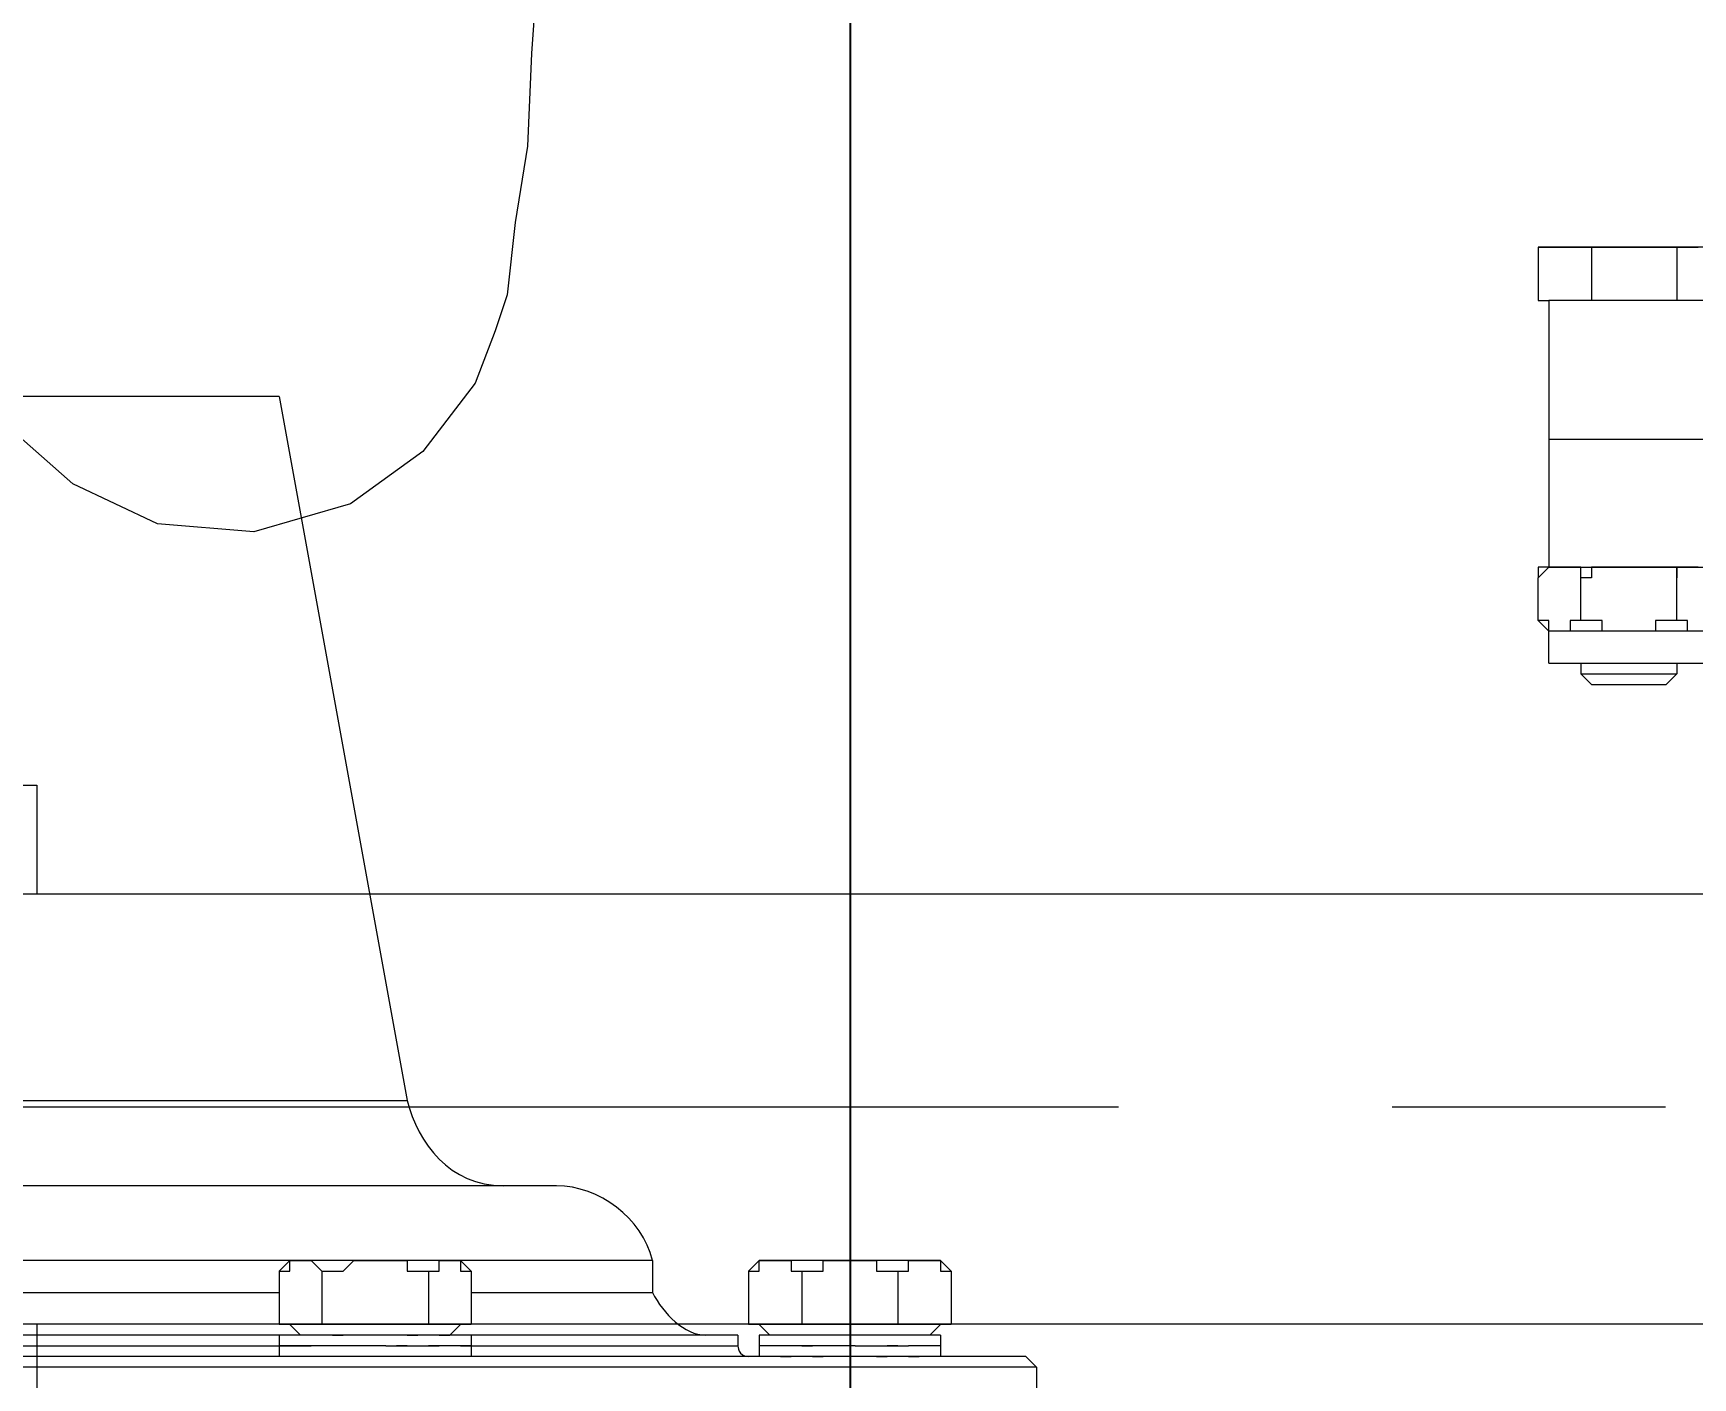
# Model space of a CAD drawing. Header units: millimetres. Extents: x 25083 to 52777, y 24772 to 45779.
# Drawn here: x 38530.2 to 38588, y 33607.9 to 33654.7 of the extents above; entities that cross this region are included whole.
import ezdxf

# ---------------------------------------------------------------- set-up
doc = ezdxf.new("R2010")
doc.units = ezdxf.units.MM
doc.layers.add('小车', color=7, linetype='Continuous')
doc.styles.get("Standard").update_dxf_attribs({"font": ''})
doc.styles.get('Standard').set_extended_font_data('SimSun')
doc.dimstyles.new('15', dxfattribs={"dimtxt": 15, "dimasz": 10, "dimexe": 2, "dimexo": 1, "dimgap": 1, "dimtad": 1, "dimdsep": 46, "dimtxsty": 'Standard', "dimcen": 2.5, "dimadec": 0, "dimazin": 0, "dimtfac": 1, "dimtmove": 2, "dimatfit": 3, "dimfxl": 1, "dimtolj": 1, "dimarcsym": 0})
doc.dimstyles.new('ISO-25', dxfattribs={"dimtxt": 2.5, "dimasz": 2.5, "dimexe": 1.25, "dimexo": 0.625, "dimtad": 1, "dimtxsty": 'Standard', "dimcen": 2.5, "dimadec": 0, "dimazin": 0, "dimtfac": 1, "dimtmove": 0, "dimatfit": 3, "dimfxl": 1, "dimarcsym": 0})

# ---------------------------------------------------------------- blocks, each defined once
blk = doc.blocks.new('*D925')
at = {"color": 0, "lineweight": -2}
for p, q in [((29677.862, 34881.662), (29677.862, 32448.293)), ((40733.017, 34757.645), (40733.017, 32448.293)), ((29680.362, 32449.543), (40730.517, 32449.543))]:
    blk.add_line(p, q, dxfattribs=at)
at = {"color": 0}
for points in [[(29680.362, 32449.96), (29680.362, 32449.127), (29677.862, 32449.543)], [(40730.517, 32449.127), (40730.517, 32449.96), (40733.017, 32449.543)]]:
    blk.add_solid(points, dxfattribs=at)
at = {"layer": 'DEFPOINTS', "color": 0}
for p in [(29677.862, 34882.287), (40733.017, 34758.27), (40733.017, 32449.543)]:
    blk.add_point(p, dxfattribs=at)
at = {"color": 0, "insert": (35205.439, 32451.628), "char_height": 2.5, "attachment_point": 5}
blk.add_mtext('11055,15', dxfattribs=at)
blk = doc.blocks.new('zw$D2F4')
at = {"color": 7, "lineweight": 5}
for points in [[(428.92, 925.798), (428.92, 1061.715)], [(429.291, 926.169), (429.291, 1061.344)], [(432.633, 939.167), (432.633, 1048.346)], [(462.713, 952.164), (462.713, 1043.519)], [(435.233, 942.509), (435.233, 1035.349)], [(438.204, 1030.15), (438.204, 947.708)], [(430.034, 936.196), (430.034, 991.157)], [(429.662, 970.732), (429.662, 952.164)], [(431.519, 970.732), (431.519, 952.164)], [(429.662, 952.164), (429.291, 952.164)], [(429.662, 952.164), (429.662, 951.793)], [(430.034, 952.164), (429.662, 952.164)], [(429.662, 951.793), (429.662, 952.164)], [(429.662, 951.793), (429.662, 952.164)], [(430.405, 945.48), (430.405, 952.164)], [(432.262, 952.164), (430.405, 952.164)], [(432.633, 951.793), (432.262, 952.164)], [(432.262, 952.164), (432.262, 951.793), (432.633, 951.793)], [(462.713, 952.164), (438.204, 947.708)], [(429.662, 951.793), (429.662, 951.422)], [(429.662, 951.422), (429.662, 951.793)], [(429.662, 951.422), (429.662, 951.05)], [(429.662, 950.679), (429.662, 951.422)], [(429.662, 950.679), (429.662, 951.422)], [(430.034, 951.422), (430.405, 951.793)], [(432.633, 951.422), (432.633, 951.05), (432.262, 950.679)], [(432.633, 945.851), (432.633, 951.793)], [(432.633, 951.793), (432.633, 951.422)], [(432.262, 950.679), (430.405, 950.679)], [(432.262, 950.679), (432.262, 949.936), (432.633, 949.565), (432.633, 948.822)], [(429.291, 948.822), (429.291, 949.194)], [(429.662, 948.451), (429.662, 949.194)], [(429.662, 948.451), (429.662, 949.194)], [(430.034, 948.822), (430.034, 949.194)], [(429.291, 948.451), (429.291, 948.822)], [(430.034, 948.451), (430.034, 948.822)], [(432.633, 948.822), (432.633, 947.708), (432.262, 947.708), (432.262, 946.965)], [(429.662, 947.708), (429.662, 948.08)], [(429.662, 946.594), (429.662, 946.965)], [(432.262, 946.965), (430.405, 946.965)], [(432.262, 946.965), (432.262, 946.594), (432.633, 946.594), (432.633, 946.223)], [(429.662, 946.223), (429.662, 946.594)], [(429.662, 946.223), (429.662, 946.594)], [(429.662, 945.851), (429.662, 946.223)], [(429.662, 945.851), (429.662, 946.223)], [(430.034, 946.223), (430.405, 945.851)], [(432.633, 946.223), (432.633, 945.851), (432.262, 945.851), (432.262, 945.48)], [(429.662, 945.48), (429.662, 945.851)], [(432.633, 945.851), (432.262, 945.48)], [(429.662, 945.48), (429.291, 945.48)], [(429.662, 945.48), (429.662, 936.196)], [(430.034, 945.48), (429.662, 945.48)], [(432.262, 945.48), (430.405, 945.48)], [(431.519, 945.48), (431.519, 939.167)], [(432.633, 939.167), (431.519, 939.167)], [(430.034, 936.196), (429.662, 936.196)], [(430.405, 928.769), (430.405, 935.825)], [(432.262, 935.825), (430.405, 935.825)], [(432.633, 935.453), (432.262, 935.825)], [(432.262, 935.825), (432.262, 935.453), (432.633, 935.453)], [(429.662, 935.453), (429.291, 935.453)], [(429.291, 935.082), (429.291, 935.453)], [(430.034, 935.453), (429.662, 935.453)], [(429.662, 935.082), (429.662, 935.453)], [(429.662, 935.082), (429.662, 935.453)], [(430.034, 929.14), (430.034, 935.453)], [(430.034, 935.082), (430.405, 935.453)], [(430.034, 935.082), (430.034, 935.453)], [(432.633, 929.14), (432.633, 935.453)], [(432.633, 935.453), (432.633, 934.711)], [(429.662, 934.711), (429.662, 935.082)], [(429.662, 934.711), (429.662, 935.082)], [(429.662, 934.339), (429.662, 934.711)], [(429.662, 934.339), (429.662, 934.711)], [(432.633, 934.711), (432.633, 934.339), (432.262, 934.339), (432.262, 933.968)], [(429.662, 933.968), (429.662, 933.597)], [(432.262, 933.968), (430.405, 933.968)], [(432.262, 933.968), (432.262, 933.225), (432.633, 933.225), (432.633, 932.111)], [(429.291, 932.111), (429.291, 932.482)], [(429.662, 932.111), (429.662, 932.482)], [(429.662, 932.111), (429.662, 932.482)], [(430.034, 932.111), (430.034, 932.482)], [(432.633, 932.111), (432.633, 931.368), (432.262, 931.368), (432.262, 930.626)], [(429.662, 930.626), (429.662, 930.997)], [(432.262, 930.626), (430.405, 930.626)], [(432.262, 930.626), (432.262, 930.254), (432.633, 930.254), (432.633, 929.512)], [(429.662, 929.883), (429.662, 930.254)], [(429.662, 929.883), (429.662, 930.254)], [(429.291, 929.14), (429.291, 929.512)], [(429.662, 929.512), (429.662, 929.883)], [(429.662, 929.512), (429.662, 929.883)], [(429.662, 929.14), (429.662, 929.512)], [(429.662, 929.14), (429.662, 929.512)], [(430.034, 929.512), (430.405, 929.14)], [(430.034, 929.14), (430.034, 929.512)], [(432.633, 929.512), (432.633, 929.14), (432.262, 929.14), (432.262, 928.769)], [(429.662, 929.14), (429.291, 929.14)], [(430.034, 929.14), (429.662, 929.14)], [(432.633, 929.14), (432.262, 928.769)], [(432.262, 928.769), (430.405, 928.769)], [(429.291, 926.169), (428.92, 925.798)], [(428.92, 925.798), (427.063, 925.798)], [(454.543, 907.973), (454.915, 908.344)], [(454.543, 907.973), (454.915, 907.973), (454.915, 908.344)], [(454.915, 908.344), (456.4, 908.344)], [(456.772, 907.973), (456.4, 908.344)], [(456.772, 907.973), (456.772, 908.344), (456.4, 908.344)], [(466.056, 908.344), (466.056, 907.973)], [(467.912, 908.344), (466.056, 908.344)], [(467.912, 907.601), (467.912, 908.344)], [(467.912, 908.344), (467.912, 907.601)], [(453.429, 907.973), (453.429, 896.832)], [(453.429, 907.973), (454.543, 907.973)], [(454.543, 896.832), (454.543, 907.973)], [(454.543, 907.601), (454.543, 907.973)], [(454.915, 906.859), (454.915, 907.23), (454.543, 907.23), (454.543, 907.601)], [(456.4, 906.859), (456.772, 906.859), (456.772, 907.601)], [(456.772, 907.973), (456.772, 824.788)], [(466.056, 907.973), (456.772, 907.973)], [(456.772, 907.601), (456.772, 907.973)], [(461.228, 907.973), (461.228, 824.788)], [(466.056, 824.788), (466.056, 907.973)], [(467.912, 897.203), (467.912, 907.601)], [(467.912, 907.601), (467.912, 907.23)], [(467.912, 907.23), (467.912, 906.487)], [(452.687, 906.487), (453.058, 906.859)], [(452.687, 906.487), (452.687, 903.888)], [(453.058, 906.859), (453.058, 903.516)], [(453.429, 906.859), (453.058, 906.859)], [(454.543, 905.002), (454.543, 906.116), (454.915, 906.116), (454.915, 906.859)], [(454.915, 906.859), (456.4, 906.859)], [(456.772, 905.002), (456.772, 906.487), (456.4, 906.487), (456.4, 906.859)], [(467.912, 906.487), (466.056, 906.487)], [(467.912, 906.487), (467.912, 905.002)], [(454.915, 903.516), (454.915, 904.259), (454.543, 904.259), (454.543, 905.002)], [(456.4, 903.516), (456.772, 903.516), (456.772, 905.002)], [(467.912, 905.002), (467.912, 903.516)], [(452.687, 903.888), (453.058, 903.516)], [(453.429, 903.516), (453.058, 903.516)], [(454.543, 902.774), (454.543, 903.145), (454.915, 903.145), (454.915, 903.516)], [(454.915, 903.516), (456.4, 903.516)], [(456.772, 902.774), (456.772, 903.516), (456.4, 903.516)], [(467.912, 903.516), (466.056, 903.516)], [(467.912, 903.516), (467.912, 902.774)]]:
    blk.add_lwpolyline(points, dxfattribs=at)
for points in [[(429.662, 952.164), (429.662, 952.164), (429.662, 952.164), (429.662, 952.164)], [(429.662, 952.164), (429.662, 952.164), (429.662, 952.164), (429.662, 952.164)], [(429.662, 952.164), (429.662, 952.164), (429.662, 952.164), (429.662, 952.164)], [(429.662, 952.164), (429.662, 952.164), (429.662, 952.164), (429.662, 952.164)], [(429.662, 952.164), (429.662, 952.164), (429.662, 952.164), (429.662, 952.164)], [(429.662, 951.422), (429.662, 951.793), (429.662, 951.793), (429.662, 951.793)], [(429.662, 951.793), (429.662, 951.793), (429.662, 951.793), (429.662, 951.793)], [(429.662, 951.793), (429.662, 951.793), (429.662, 951.793), (429.662, 951.793)], [(429.662, 951.793), (429.662, 951.793), (429.662, 951.793), (429.662, 951.793)], [(429.662, 951.793), (429.662, 951.793), (429.662, 951.793), (429.662, 951.793)], [(429.662, 951.793), (429.662, 951.793), (429.662, 951.793), (429.662, 951.793)], [(429.662, 951.793), (429.662, 951.793), (429.662, 951.793), (429.662, 951.793)], [(429.662, 951.793), (429.662, 951.793), (429.662, 951.793), (429.662, 951.793)], [(429.662, 951.793), (429.662, 951.793), (429.662, 951.793), (429.662, 951.793)], [(429.662, 951.422), (429.662, 951.422), (429.662, 951.422), (429.662, 951.422)], [(429.662, 951.422), (429.662, 951.422), (429.662, 951.422), (429.662, 951.422)], [(429.291, 951.05), (429.291, 951.05), (429.291, 951.05), (429.291, 951.05)], [(429.291, 951.05), (429.291, 951.05), (429.291, 951.05), (429.291, 951.05)], [(430.034, 951.05), (430.034, 951.05), (430.034, 951.05), (430.034, 951.05)], [(430.034, 951.05), (430.034, 951.05), (430.034, 951.05), (430.034, 951.05)], [(429.291, 949.936), (429.291, 949.936), (429.291, 950.308), (429.291, 950.308)], [(429.662, 950.308), (429.662, 950.308), (429.662, 950.679), (429.662, 950.679)], [(429.662, 950.308), (429.662, 950.679), (429.662, 950.679), (429.662, 950.679)], [(429.662, 950.679), (429.662, 950.679), (429.662, 950.679), (429.662, 950.679)], [(429.662, 950.679), (429.662, 950.679), (429.662, 950.679), (429.662, 950.679)], [(429.662, 949.565), (429.662, 949.936), (429.662, 949.936), (429.662, 950.308)], [(429.662, 949.936), (429.662, 949.936), (429.662, 950.308), (429.662, 950.308)], [(429.662, 950.308), (429.662, 950.308), (429.662, 950.308), (429.662, 950.308)], [(430.034, 950.308), (430.034, 950.308), (430.034, 949.936), (430.034, 949.936)], [(429.291, 949.936), (429.291, 949.936), (429.291, 949.936), (429.291, 949.936)], [(429.662, 949.565), (429.662, 949.936), (429.662, 949.936), (429.662, 949.936)], [(430.034, 949.936), (430.034, 949.936), (430.034, 949.936), (430.034, 949.936)], [(429.662, 949.565), (429.662, 949.565), (429.662, 949.565), (429.662, 949.565)], [(429.662, 949.194), (429.662, 949.194), (429.662, 949.194), (429.662, 949.565)], [(429.662, 949.194), (429.662, 949.194), (429.662, 949.565), (429.662, 949.565)], [(429.662, 949.565), (429.662, 949.565), (429.662, 949.565), (429.662, 949.565)], [(429.662, 948.451), (429.662, 948.451), (429.662, 948.08), (429.662, 948.08)], [(429.662, 948.451), (429.662, 948.08), (429.662, 948.08), (429.662, 947.708)], [(429.662, 948.08), (429.662, 948.08), (429.662, 947.708), (429.662, 947.708)], [(429.291, 947.708), (429.291, 947.708), (429.291, 947.708), (429.291, 947.708)], [(429.291, 947.337), (429.291, 947.337), (429.291, 947.337), (429.291, 947.708)], [(429.662, 947.708), (429.662, 947.708), (429.662, 947.708), (429.662, 947.708)], [(429.662, 947.708), (429.662, 947.708), (429.662, 947.337), (429.662, 947.337)], [(429.662, 947.708), (429.662, 947.337), (429.662, 947.337), (429.662, 947.337)], [(429.662, 947.708), (429.662, 947.708), (429.662, 947.708), (429.662, 947.708)], [(429.662, 947.337), (429.662, 947.337), (429.662, 947.337), (429.662, 947.337)], [(429.662, 947.337), (429.662, 946.965), (429.662, 946.965), (429.662, 946.594)], [(429.662, 947.337), (429.662, 946.965), (429.662, 946.965), (429.662, 946.594)], [(430.034, 947.708), (430.034, 947.337), (430.034, 947.337), (430.034, 947.337)], [(430.034, 947.708), (430.034, 947.708), (430.034, 947.708), (430.034, 947.708)], [(438.204, 947.708), (436.718, 947.337), (435.233, 946.223), (435.233, 944.366)], [(429.291, 946.223), (429.291, 946.223), (429.291, 946.594), (429.291, 946.594)], [(429.291, 946.594), (429.291, 946.594), (429.291, 946.594), (429.291, 946.594)], [(429.662, 946.594), (429.662, 946.594), (429.662, 946.594), (429.662, 946.594)], [(429.662, 946.594), (429.662, 946.594), (429.662, 946.594), (429.662, 946.594)], [(429.662, 946.223), (429.662, 946.223), (429.662, 946.223), (429.662, 946.223)], [(429.662, 946.223), (429.662, 946.223), (429.662, 946.223), (429.662, 946.223)], [(430.034, 946.594), (430.034, 946.223), (430.034, 946.223), (430.034, 946.223)], [(430.034, 946.594), (430.034, 946.594), (430.034, 946.594), (430.034, 946.594)], [(430.034, 946.594), (430.034, 946.594), (430.034, 946.594), (430.034, 946.594)], [(429.662, 945.851), (429.662, 945.851), (429.662, 945.851), (429.662, 945.851)], [(429.662, 945.851), (429.662, 945.851), (429.662, 945.851), (429.662, 945.851)], [(429.662, 945.851), (429.662, 945.851), (429.662, 945.851), (429.662, 945.851)], [(429.662, 945.851), (429.662, 945.851), (429.662, 945.851), (429.662, 945.851)], [(429.662, 945.851), (429.662, 945.851), (429.662, 945.851), (429.662, 945.48)], [(429.662, 945.851), (429.662, 945.48), (429.662, 945.48), (429.662, 945.48)], [(429.662, 945.48), (429.662, 945.48), (429.662, 945.48), (429.662, 945.48)], [(429.662, 945.48), (429.662, 945.48), (429.662, 945.48), (429.662, 945.48)], [(429.662, 945.48), (429.662, 945.48), (429.662, 945.48), (429.662, 945.48)], [(429.662, 945.48), (429.662, 945.48), (429.662, 945.48), (429.662, 945.48)], [(429.662, 945.48), (429.662, 945.48), (429.662, 945.48), (429.662, 945.48)], [(429.662, 945.48), (429.662, 945.48), (429.662, 945.48), (429.662, 945.48)], [(432.633, 939.167), (434.119, 939.538), (435.233, 941.024), (435.233, 942.509)], [(431.519, 939.167), (430.776, 938.796), (430.034, 938.053), (430.034, 937.31)], [(429.662, 936.196), (429.662, 936.196), (429.291, 936.196), (429.291, 935.825)], [(429.662, 935.453), (429.662, 935.453), (429.662, 935.453), (429.662, 935.453)], [(429.662, 935.453), (429.662, 935.453), (429.662, 935.453), (429.662, 935.453)], [(429.662, 935.453), (429.662, 935.453), (429.662, 935.453), (429.662, 935.453)], [(429.662, 935.453), (429.662, 935.453), (429.662, 935.453), (429.662, 935.453)], [(429.662, 935.453), (429.662, 935.453), (429.662, 935.453), (429.662, 935.453)], [(429.662, 935.453), (429.662, 935.453), (429.662, 935.453), (429.662, 935.453)], [(429.662, 935.453), (429.662, 935.453), (429.662, 935.453), (429.662, 935.453)], [(429.662, 935.453), (429.662, 935.453), (429.662, 935.453), (429.662, 935.453)], [(429.662, 935.453), (429.662, 935.453), (429.662, 935.453), (429.662, 935.453)], [(429.662, 935.453), (429.662, 935.453), (429.662, 935.453), (429.662, 935.453)], [(429.291, 934.711), (429.291, 934.711), (429.291, 934.339), (429.291, 934.339)], [(429.291, 934.711), (429.291, 934.711), (429.291, 934.711), (429.291, 934.711)], [(429.662, 935.082), (429.662, 935.082), (429.662, 935.082), (429.662, 935.082)], [(429.662, 935.082), (429.662, 935.082), (429.662, 935.082), (429.662, 935.082)], [(429.662, 935.082), (429.662, 935.082), (429.662, 935.082), (429.662, 935.082)], [(429.662, 935.082), (429.662, 935.082), (429.662, 935.082), (429.662, 935.082)], [(429.662, 934.711), (429.662, 934.711), (429.662, 934.711), (429.662, 934.711)], [(429.662, 934.711), (429.662, 934.711), (429.662, 934.711), (429.662, 934.711)], [(430.034, 934.339), (430.034, 934.339), (430.034, 934.711), (430.034, 934.711)], [(430.034, 934.711), (430.034, 934.711), (430.034, 934.711), (430.034, 934.711)], [(429.662, 934.339), (429.662, 934.339), (429.662, 934.339), (429.662, 934.339)], [(429.662, 933.968), (429.662, 933.968), (429.662, 934.339), (429.662, 934.339)], [(429.662, 933.968), (429.662, 933.968), (429.662, 934.339), (429.662, 934.339)], [(429.662, 934.339), (429.662, 934.339), (429.662, 934.339), (429.662, 934.339)], [(429.291, 933.597), (429.291, 933.597), (429.291, 933.225), (429.291, 933.225)], [(429.291, 933.597), (429.291, 933.597), (429.291, 933.597), (429.291, 933.597)], [(429.662, 933.225), (429.662, 933.597), (429.662, 933.597), (429.662, 933.968)], [(429.662, 933.597), (429.662, 933.597), (429.662, 933.968), (429.662, 933.968)], [(429.662, 933.225), (429.662, 933.225), (429.662, 933.225), (429.662, 933.597)], [(429.662, 933.597), (429.662, 933.597), (429.662, 933.597), (429.662, 933.597)], [(430.034, 933.597), (430.034, 933.597), (430.034, 933.597), (430.034, 933.597)], [(430.034, 933.225), (430.034, 933.225), (430.034, 933.597), (430.034, 933.597)], [(429.662, 932.482), (429.662, 932.854), (429.662, 932.854), (429.662, 933.225)], [(429.662, 932.854), (429.662, 933.225), (429.662, 933.225), (429.662, 933.225)], [(429.662, 933.225), (429.662, 933.225), (429.662, 933.225), (429.662, 933.225)], [(429.662, 932.482), (429.662, 932.854), (429.662, 932.854), (429.662, 932.854)], [(429.662, 932.111), (429.662, 931.74), (429.662, 931.74), (429.662, 931.368)], [(429.662, 932.111), (429.662, 931.74), (429.662, 931.74), (429.662, 931.368)], [(429.291, 931.368), (429.291, 931.368), (429.291, 930.997), (429.291, 930.997)], [(429.662, 931.368), (429.662, 931.368), (429.662, 931.368), (429.662, 931.368)], [(429.662, 931.368), (429.662, 931.368), (429.662, 931.368), (429.662, 930.997)], [(429.662, 931.368), (429.662, 930.997), (429.662, 930.997), (429.662, 930.626)], [(429.662, 931.368), (429.662, 931.368), (429.662, 931.368), (429.662, 931.368)], [(430.034, 930.997), (430.034, 930.997), (430.034, 931.368), (430.034, 931.368)], [(429.291, 930.997), (429.291, 930.997), (429.291, 930.997), (429.291, 930.997)], [(429.662, 930.997), (429.662, 930.997), (429.662, 930.997), (429.662, 930.997)], [(429.662, 930.997), (429.662, 930.626), (429.662, 930.626), (429.662, 930.626)], [(429.662, 930.626), (429.662, 930.626), (429.662, 930.254), (429.662, 930.254)], [(429.662, 930.626), (429.662, 930.626), (429.662, 930.254), (429.662, 930.254)], [(430.034, 930.997), (430.034, 930.997), (430.034, 930.997), (430.034, 930.997)], [(429.291, 930.254), (429.291, 930.254), (429.291, 929.883), (429.291, 929.883)], [(429.662, 930.254), (429.662, 930.254), (429.662, 930.254), (429.662, 930.254)], [(429.662, 930.254), (429.662, 930.254), (429.662, 930.254), (429.662, 930.254)], [(430.034, 929.883), (430.034, 929.883), (430.034, 930.254), (430.034, 930.254)], [(429.291, 929.883), (429.291, 929.883), (429.291, 929.883), (429.291, 929.883)], [(429.662, 929.883), (429.662, 929.883), (429.662, 929.883), (429.662, 929.883)], [(429.662, 929.883), (429.662, 929.883), (429.662, 929.883), (429.662, 929.883)], [(429.662, 929.512), (429.662, 929.512), (429.662, 929.512), (429.662, 929.512)], [(429.662, 929.512), (429.662, 929.512), (429.662, 929.512), (429.662, 929.512)], [(429.662, 929.512), (429.662, 929.512), (429.662, 929.512), (429.662, 929.512)], [(429.662, 929.512), (429.662, 929.512), (429.662, 929.512), (429.662, 929.512)], [(430.034, 929.883), (430.034, 929.883), (430.034, 929.883), (430.034, 929.883)], [(430.034, 929.883), (430.034, 929.883), (430.034, 929.883), (430.034, 929.883)], [(429.662, 929.14), (429.662, 929.14), (429.662, 929.14), (429.662, 929.14)], [(429.662, 929.14), (429.662, 929.14), (429.662, 929.14), (429.662, 929.14)], [(429.662, 929.14), (429.662, 929.14), (429.662, 929.14), (429.662, 929.14)], [(429.662, 929.14), (429.662, 929.14), (429.662, 929.14), (429.662, 929.14)], [(429.662, 929.14), (429.662, 929.14), (429.662, 929.14), (429.662, 929.14)], [(429.662, 929.14), (429.662, 929.14), (429.662, 929.14), (429.662, 929.14)], [(429.662, 929.14), (429.662, 929.14), (429.662, 929.14), (429.662, 929.14)], [(429.662, 929.14), (429.662, 929.14), (429.662, 929.14), (429.662, 929.14)], [(454.915, 908.344), (454.915, 908.344), (454.915, 908.344), (454.915, 908.344)], [(456.4, 908.344), (456.4, 908.344), (456.4, 908.344), (456.4, 908.344)], [(467.912, 908.344), (467.912, 908.344), (467.912, 908.344), (467.912, 908.344)]]:
    blk.add_open_spline(points, degree=3, dxfattribs=at)
blk = doc.blocks.new('*D469')
at = {"layer": 'DEFPOINTS', "color": 0}
for p in [(36061.191, 116692.222), (36180.039, 116685.352), (36180.039, 116527.033)]:
    blk.add_point(p, dxfattribs=at)
at = {"layer": '小车', "color": 0, "linetype": 'Continuous', "lineweight": -2}
for p, q in [((36061.191, 116691.222), (36061.191, 116525.033)), ((36180.039, 116684.352), (36180.039, 116525.033)), ((36071.191, 116527.033), (36084.175, 116527.033)), ((36170.039, 116527.033), (36146.425, 116527.033))]:
    blk.add_line(p, q, dxfattribs=at)
at = {"layer": '小车', "color": 0}
for points in [[(36071.191, 116528.7), (36071.191, 116525.366), (36061.191, 116527.033)], [(36170.039, 116528.7), (36170.039, 116525.366), (36180.039, 116527.033)]]:
    blk.add_solid(points, dxfattribs=at)
at = {"layer": '小车', "color": 0, "insert": (36115.3, 116527.033), "char_height": 15, "attachment_point": 5}
blk.add_mtext('\\A1;118.85', dxfattribs=at)
blk = doc.blocks.new('*D470')
at = {"layer": 'DEFPOINTS', "color": 0}
for p in [(36180.039, 116639.326), (36197.537, 116639.326), (36197.537, 116438.26)]:
    blk.add_point(p, dxfattribs=at)
at = {"layer": '小车', "color": 0, "linetype": 'Continuous', "lineweight": -2}
for p, q in [((36180.039, 116638.326), (36180.039, 116436.26)), ((36197.537, 116638.326), (36197.537, 116436.26)), ((36170.039, 116438.26), (36160.039, 116438.26)), ((36180.039, 116438.26), (36197.537, 116438.26)), ((36207.537, 116438.26), (36217.537, 116438.26))]:
    blk.add_line(p, q, dxfattribs=at)
at = {"layer": '小车', "color": 0}
for points in [[(36170.039, 116439.926), (36170.039, 116436.593), (36180.039, 116438.26)], [(36207.537, 116439.926), (36207.537, 116436.593), (36197.537, 116438.26)]]:
    blk.add_solid(points, dxfattribs=at)
at = {"layer": '小车', "color": 0, "insert": (36193.655, 116438.26), "char_height": 15, "attachment_point": 5}
blk.add_mtext('\\A1;17.5', dxfattribs=at)
blk = doc.blocks.new('*D472')
at = {"layer": 'DEFPOINTS', "color": 0}
for p in [(36501.161, 116657.067), (36500.203, 116654.2), (36536.624, 116645.223)]:
    blk.add_point(p, dxfattribs=at)
at = {"layer": '小车', "color": 0, "linetype": 'Continuous', "lineweight": -2}
for p, q in [((36539.792, 116654.708), (36542.96, 116664.193)), ((36502.109, 116656.75), (36538.521, 116644.589)), ((36501.152, 116653.883), (36537.564, 116641.723)), ((36535.667, 116642.356), (36536.624, 116645.223)), ((36532.499, 116632.871), (36529.331, 116623.386))]:
    blk.add_line(p, q, dxfattribs=at)
at = {"layer": '小车', "color": 0}
for points in [[(36538.211, 116655.236), (36541.373, 116654.18), (36536.624, 116645.223)], [(36530.918, 116633.399), (36534.08, 116632.343), (36535.667, 116642.356)]]:
    blk.add_solid(points, dxfattribs=at)
at = {"layer": '小车', "color": 0, "insert": (36529.629, 116624.276), "char_height": 15, "attachment_point": 5, "rotation": 71.53216}
blk.add_mtext('\\A1;3.02', dxfattribs=at)
blk = doc.blocks.new('A$C1A4175F5')
at = {"layer": '小车', "color": 7, "lineweight": 0}
for points in [[(1045.693, 508.708), (1045.693, 494.709), (1045.833, 487.71), (1045.833, 481.271), (1045.973, 474.691), (1046.113, 468.812), (1046.253, 463.072), (1046.393, 458.173), (1046.673, 453.553), (1046.953, 449.634), (1047.093, 446.414), (1047.513, 443.754), (1047.793, 441.235), (1048.213, 439.975), (1048.913, 438.155), (1050.732, 435.775), (1053.252, 433.955), (1056.612, 432.976), (1059.971, 433.256), (1062.911, 434.655), (1065.291, 436.755)], [(1064.171, 424.156), (1064.171, 420.377)], [(1126.465, 424.156), (1064.171, 424.156)], [(1081.249, 420.377), (992.358, 420.377)], [(992.358, 405.398), (1022.735, 405.398)], [(1022.735, 405.398), (1081.249, 405.398)], [(1064.171, 405.398), (1064.171, 401.619)]]:
    blk.add_lwpolyline(points, dxfattribs=at)
at = {"layer": '小车', "color": 1, "lineweight": 0}
for points in [[(1016.996, 412.958), (1007.477, 412.958)], [(1074.11, 412.958), (1026.515, 412.958)]]:
    blk.add_lwpolyline(points, dxfattribs=at)
at = {"layer": '小车'}
for base, p1, p2, picture, middle in [((212.358, 337.78), (93.511, 502.968), (212.358, 496.098), '*D469', (147.619, 337.78)), ((229.857, 249.006), (212.358, 450.073), (229.857, 450.073), '*D470', (225.974, 249.006))]:
    dim = blk.add_linear_dim(base=base, p1=p1, p2=p2, dimstyle='15', override={"dimfxl": 0.18}, dxfattribs=at)
    dim.commit()
    dim.dimension.update_dxf_attribs({"geometry": picture, "text_midpoint": middle, "dimtype": 128, "insert": (-35967.681, -116189.253)})
dim = blk.add_linear_dim(base=(568.944, 455.969), p1=(532.523, 464.947), p2=(533.48, 467.813), angle=71.53216, dimstyle='15', override={"dimfxl": 0.18}, dxfattribs=at)
dim.commit()
dim.dimension.update_dxf_attribs({"geometry": '*D472', "text_midpoint": (561.948, 435.023), "dimtype": 129, "insert": (-35967.681, -116189.253)})
blk = doc.blocks.new('zw$50CE')
blk.add_blockref('zw$D2F4', (22.01, 103.569))
at = {"layer": '小车', "ltscale": 10, "xscale": -1, "rotation": 270}
blk.add_blockref('A$C1A4175F5', (47.032, 0), dxfattribs=at)

msp = doc.modelspace()

# ---------------------------------------------------------------- linework, layer by layer
for p, q in [((38558.63, 33290.649), (38558.63, 34123.983)), ((38558.63, 33301.542), (38558.63, 33745.5))]:
    msp.add_line(p, q)

# ---------------------------------------------------------------- block references
at = {"rotation": 90}
msp.add_blockref('zw$50CE', (39594.481, 33157.316), dxfattribs=at)

# ---------------------------------------------------------------- dimensions: what is measured, and where the dimension line sits
dim = msp.add_linear_dim(base=(40733.0166, 32449.5434), p1=(29677.8617, 34882.2868), p2=(40733.0166, 34758.2702), dimstyle='ISO-25')
dim.commit()
dim.dimension.update_dxf_attribs({"geometry": '*D925', "text_midpoint": (35205.4391, 32449.5434), "dimtype": 160})

doc.saveas('drawing.dxf')
